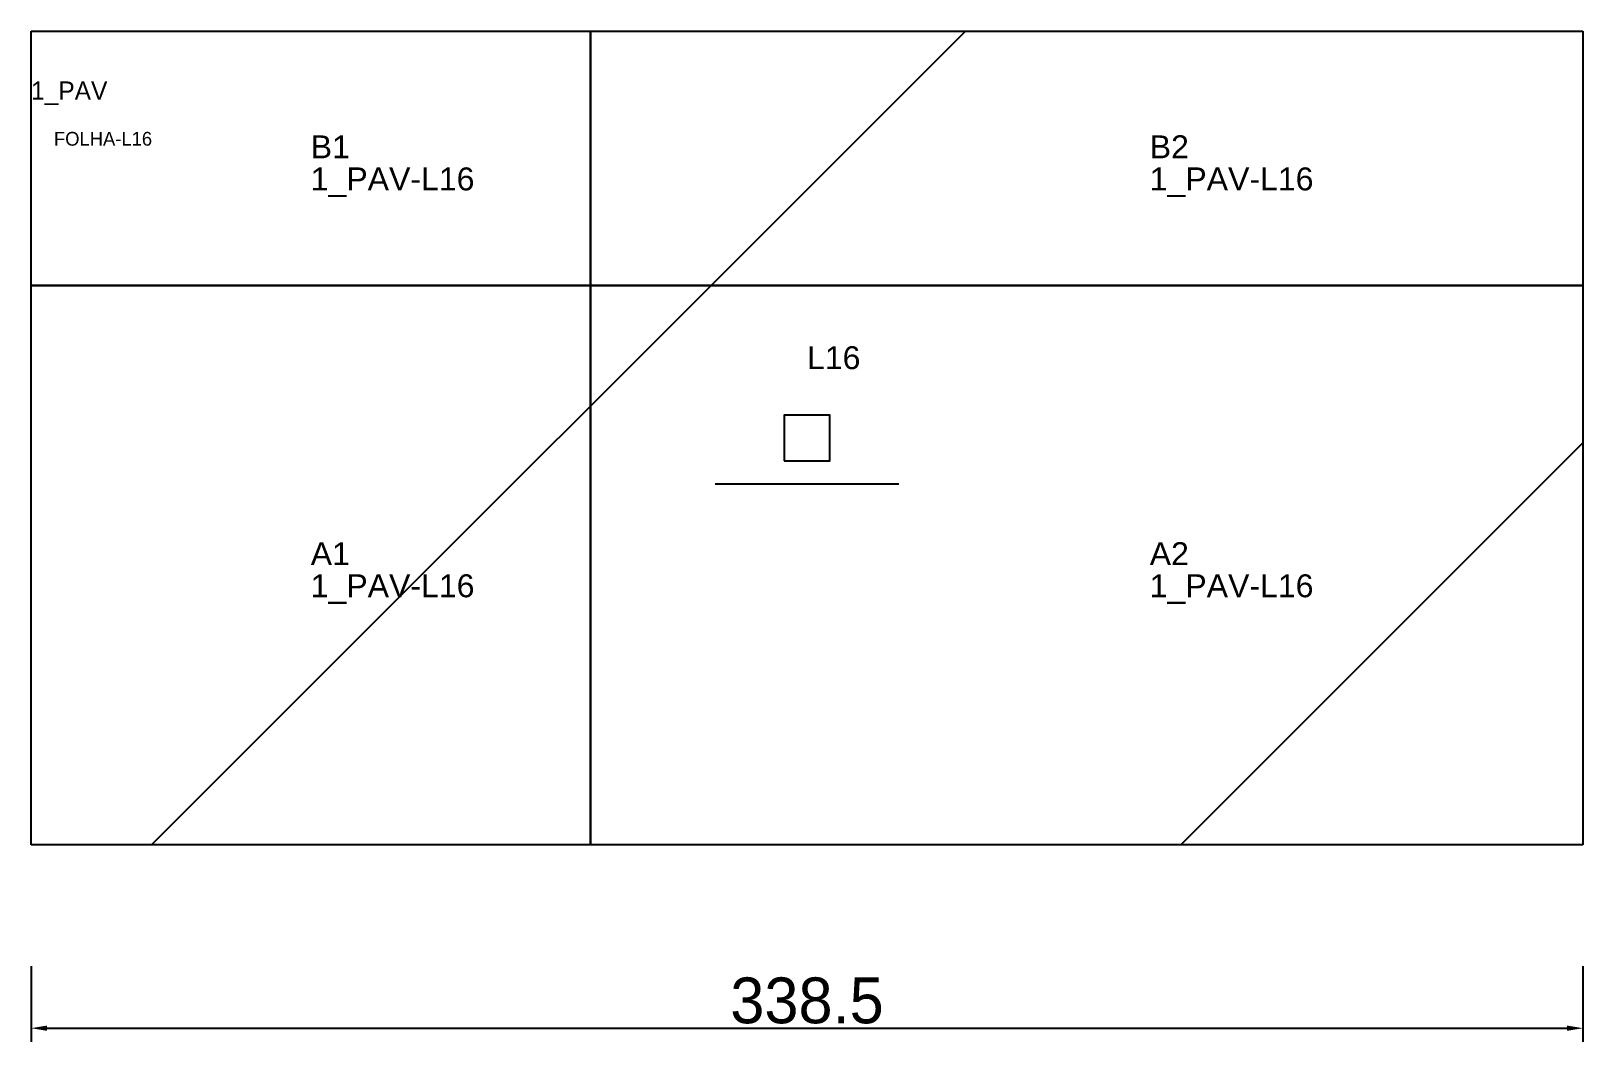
# Model space of a CAD drawing. Header units: metres. Extents: x 222 to 561, y -19 to 202.
import ezdxf

# ---------------------------------------------------------------- set-up
doc = ezdxf.new("R2010")
doc.units = ezdxf.units.M
for name, color, linetype in [('3', 3, 'CONTINUOUS'), ('AUX00', 7, 'CONTINUOUS'), ('COTA', 241, 'CONTINUOUS'), ('FOLHA', 255, 'CONTINUOUS'), ('Hachura', 251, 'CONTINUOUS'), ('NOMENCLATURA', 7, 'CONTINUOUS'), ('Nível', 160, 'CONTINUOUS'), ('Painéis', 200, 'CONTINUOUS'), ('Pilares', 5, 'CONTINUOUS'), ('SARR_2.2x7', 40, 'CONTINUOUS')]:
    doc.layers.add(name, color=color, linetype=linetype)
doc.styles.add('ARIAL', font='Arial.ttf')
doc.styles.add('STR_STANDARD', font='arial.ttf')
doc.dimstyles.new('EZ DXF', dxfattribs={"dimtxt": 10, "dimasz": 3.5, "dimexe": 3, "dimexo": 1.5, "dimgap": 1, "dimtad": 1, "dimdec": 1, "dimdsep": 46, "dimcen": 2.5, "dimazin": 3, "dimtfac": 1, "dimtmove": 0, "dimatfit": 3})

msp = doc.modelspace()

# ---------------------------------------------------------------- hatches: boundary and pattern name
at = {"layer": 'Hachura'}
h = msp.add_hatch(dxfattribs=at)
h.set_pattern_fill('ANSI31', scale=50)
h.paths.add_polyline_path([(222.2, 201.5), (560.7, 201.5), (560.7, 24), (222.2, 24)])
h = msp.add_hatch(dxfattribs=at)
h.set_pattern_fill('ANSI31', scale=50)
h.paths.add_polyline_path([(222.2, 201.5), (560.7, 201.5), (560.7, 24), (222.2, 24)])

# ---------------------------------------------------------------- linework, layer by layer
at = {"layer": '3'}
for points in [[(344.2, 24), (344.2, 201.5)], [(344.2, 24), (344.2, 201.5)], [(222.2, 146), (560.7, 146)], [(222.2, 146), (560.7, 146)]]:
    msp.add_lwpolyline(points, close=True, dxfattribs=at)
at = {"layer": 'Painéis', "color": 200}
for p, q in [((222.2, 201.5), (560.7, 201.5)), ((222.2, 24), (222.2, 201.5)), ((222.2, 201.5), (560.7, 201.5)), ((222.2, 24), (222.2, 201.5)), ((560.7, 201.5), (560.7, 24)), ((560.7, 201.5), (560.7, 24)), ((560.7, 24), (222.2, 24)), ((560.7, 24), (222.2, 24))]:
    msp.add_line(p, q, dxfattribs=at)
at = {"layer": 'Pilares'}
msp.add_lwpolyline([(386.45, 107.75), (396.45, 107.75), (396.45, 117.75), (386.45, 117.75)], close=True, dxfattribs=at)
msp.add_lwpolyline([(386.45, 107.75), (396.45, 107.75), (396.45, 117.75), (386.45, 117.75)], close=True, dxfattribs=at)
at = {"layer": 'SARR_2.2x7'}
msp.add_line((371.45, 102.75), (411.45, 102.75), dxfattribs=at)
msp.add_line((371.45, 102.75), (411.45, 102.75), dxfattribs=at)

# ---------------------------------------------------------------- texts
at = {"layer": '3', "style": 'STR_STANDARD'}
for s, p in [('B1', (283.2, 173.75)), ('B1', (283.2, 173.75)), ('B2', (466.2, 173.75)), ('B2', (466.2, 173.75)), ('A1', (283.2, 85)), ('A1', (283.2, 85)), ('A2', (466.2, 85)), ('A2', (466.2, 85))]:
    msp.add_text(s, height=5, dxfattribs=at).set_placement(p)
at = {"layer": 'AUX00', "style": 'STR_STANDARD'}
for p in [(283.2, 166.75), (283.2, 166.75), (466.2, 166.75), (466.2, 166.75), (283.2, 78), (283.2, 78), (466.2, 78), (466.2, 78)]:
    msp.add_text('1_PAV-L16', height=5, dxfattribs=at).set_placement(p)
at = {"layer": 'FOLHA'}
msp.add_text('FOLHA-L16', height=3, dxfattribs=at).set_placement((227.2, 176.5))
msp.add_text('FOLHA-L16', height=3, dxfattribs=at).set_placement((227.2, 176.5))
at = {"layer": 'NOMENCLATURA', "insert": (391.45, 132.75), "char_height": 5, "attachment_point": 1, "style": 'ARIAL'}
msp.add_mtext('L16', dxfattribs=at)
msp.add_mtext('L16', dxfattribs=at)
at = {"layer": 'Nível'}
msp.add_text('1_PAV', height=4, dxfattribs=at).set_placement((222.2, 186.5))
msp.add_text('1_PAV', height=4, dxfattribs=at).set_placement((222.2, 186.5))

# ---------------------------------------------------------------- dimensions: what is measured, and where the dimension line sits
at = {"layer": 'COTA'}
msp.add_linear_dim(base=(222.2, -16), p1=(222.2, -1), p2=(560.7, -1), dimstyle='EZ DXF', dxfattribs=at).render()
msp.add_linear_dim(base=(222.2, -16), p1=(222.2, -1), p2=(560.7, -1), dimstyle='EZ DXF', dxfattribs=at).render()

doc.saveas('drawing.dxf')
